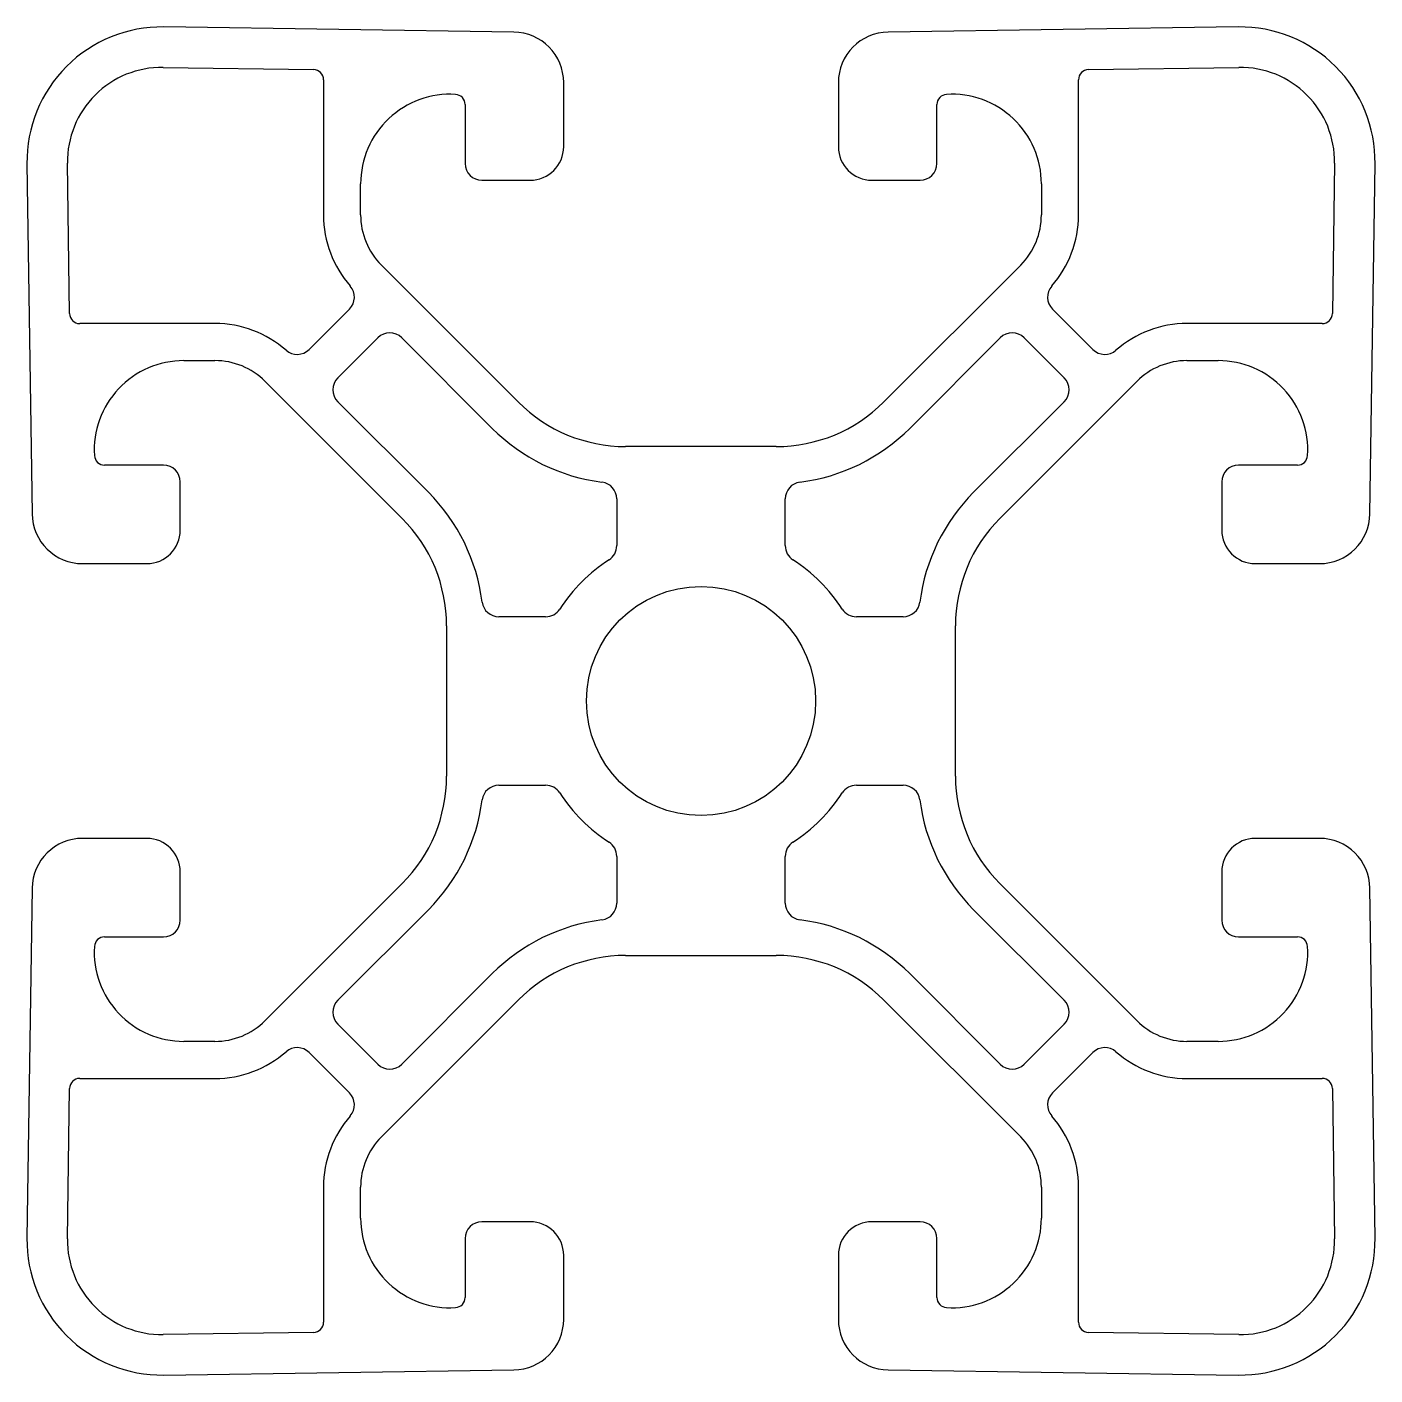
# Model space of a CAD drawing. Extents: x 2.8 to 42.8, y 2.1 to 42.1.
import ezdxf

# ---------------------------------------------------------------- set-up
doc = ezdxf.new("R2010")
doc.units = 0
doc.layers.get('0').update_dxf_attribs({"linetype": 'CONTINUOUS'})

msp = doc.modelspace()

# ---------------------------------------------------------------- linework, layer by layer
for p, q in [((17.229, 41.948), (6.84, 42.098)), ((38.725, 42.098), (28.336, 41.948)), ((6.823, 40.898), (11.287, 40.833)), ((34.278, 40.833), (38.742, 40.898)), ((11.583, 40.533), (11.583, 36.519)), ((18.708, 38.548), (18.708, 40.448)), ((26.858, 40.448), (26.858, 38.548)), ((33.983, 36.519), (33.983, 40.533)), ((15.783, 39.798), (15.783, 38.048)), ((29.783, 38.048), (29.783, 39.798)), ((2.783, 38.04), (2.933, 27.651)), ((4.047, 33.594), (3.983, 38.058)), ((41.583, 38.058), (41.518, 33.594)), ((42.633, 27.651), (42.782, 38.04)), ((12.683, 36.519), (12.683, 37.442)), ((16.283, 37.548), (17.708, 37.548)), ((27.858, 37.548), (29.283, 37.548)), ((32.883, 37.442), (32.883, 36.519)), ((17.365, 30.966), (13.298, 35.034)), ((32.268, 35.034), (28.2, 30.966)), ((12.352, 33.729), (11.152, 32.529)), ((34.413, 32.529), (33.214, 33.729)), ((8.362, 33.298), (4.347, 33.298)), ((41.218, 33.298), (37.203, 33.298)), ((12.006, 31.686), (13.194, 32.874)), ((13.902, 32.874), (16.588, 30.188)), ((28.978, 30.188), (31.664, 32.874)), ((32.371, 32.874), (33.559, 31.686)), ((7.439, 32.198), (8.362, 32.198)), ((37.203, 32.198), (38.127, 32.198)), ((9.847, 31.583), (13.915, 27.515)), ((31.651, 27.515), (35.718, 31.583)), ((14.693, 28.293), (12.006, 30.979)), ((33.559, 30.979), (30.873, 28.293)), ((25.018, 29.648), (20.547, 29.648)), ((6.833, 29.098), (5.083, 29.098)), ((40.483, 29.098), (38.733, 29.098)), ((7.333, 27.173), (7.333, 28.598)), ((38.233, 28.598), (38.233, 27.173)), ((20.283, 28.096), (20.283, 26.708)), ((25.283, 26.708), (25.283, 28.096)), ((4.433, 26.173), (6.333, 26.173)), ((39.233, 26.173), (41.133, 26.173)), ((18.173, 24.598), (16.785, 24.598)), ((28.781, 24.598), (27.393, 24.598)), ((15.233, 24.333), (15.233, 19.863)), ((30.333, 19.863), (30.333, 24.333)), ((16.785, 19.598), (18.173, 19.598)), ((27.393, 19.598), (28.781, 19.598)), ((6.333, 18.023), (4.433, 18.023)), ((41.133, 18.023), (39.233, 18.023)), ((20.283, 17.488), (20.283, 16.1)), ((25.283, 16.1), (25.283, 17.488)), ((7.333, 15.598), (7.333, 17.023)), ((38.233, 17.023), (38.233, 15.598)), ((2.933, 16.545), (2.783, 6.156)), ((13.915, 16.681), (9.847, 12.613)), ((35.718, 12.613), (31.651, 16.681)), ((42.782, 6.156), (42.633, 16.545)), ((12.006, 13.217), (14.693, 15.903)), ((30.873, 15.903), (33.559, 13.217)), ((5.083, 15.098), (6.833, 15.098)), ((38.733, 15.098), (40.483, 15.098)), ((20.547, 14.548), (25.018, 14.548)), ((16.588, 14.008), (13.902, 11.322)), ((31.664, 11.322), (28.978, 14.008)), ((13.298, 9.162), (17.365, 13.23)), ((28.2, 13.23), (32.268, 9.162)), ((13.194, 11.322), (12.006, 12.51)), ((33.559, 12.51), (32.371, 11.322)), ((8.362, 11.998), (7.439, 11.998)), ((11.152, 11.667), (12.352, 10.467)), ((33.214, 10.467), (34.413, 11.667)), ((38.127, 11.998), (37.203, 11.998)), ((4.347, 10.898), (8.362, 10.898)), ((37.203, 10.898), (41.218, 10.898)), ((3.983, 6.138), (4.047, 10.602)), ((41.518, 10.602), (41.583, 6.138)), ((11.583, 7.677), (11.583, 3.663)), ((12.683, 6.754), (12.683, 7.677)), ((32.883, 7.677), (32.883, 6.754)), ((33.983, 3.663), (33.983, 7.677)), ((17.708, 6.648), (16.283, 6.648)), ((29.283, 6.648), (27.858, 6.648)), ((15.783, 6.148), (15.783, 4.398)), ((29.783, 4.398), (29.783, 6.148)), ((18.708, 3.748), (18.708, 5.648)), ((26.858, 5.648), (26.858, 3.748)), ((11.287, 3.363), (6.823, 3.298)), ((38.742, 3.298), (34.278, 3.363)), ((6.84, 2.098), (17.229, 2.248)), ((28.336, 2.248), (38.725, 2.098))]:
    msp.add_line(p, q)
msp.add_circle((22.783, 22.098), 3.4)
for centre, radius, start, end in [((6.783, 38.098), 4, 89.1742, 180.8258), ((38.783, 38.098), 4, 359.1742, 90.8258), ((17.208, 40.448), 1.5, 0, 89.1742), ((28.358, 40.448), 1.5, 90.8258, 180), ((6.783, 38.098), 2.8, 89.1742, 180.8258), ((11.283, 40.533), 0.3, 0, 89.1742), ((34.283, 40.533), 0.3, 90.8258, 180), ((38.783, 38.098), 2.8, 359.1742, 90.8258), ((15.343, 37.442), 2.66, 86.5991, 180), ((15.483, 39.798), 0.3, 0, 86.5991), ((30.083, 39.798), 0.3, 93.4009, 180), ((30.223, 37.442), 2.66, 360, 93.4009), ((17.708, 38.548), 1, 270, 0), ((27.858, 38.548), 1, 180, 270), ((16.283, 38.048), 0.5, 180, 270), ((29.283, 38.048), 0.5, 270, 0), ((14.783, 36.519), 3.2, 180, 221.1833), ((14.783, 36.519), 2.1, 180, 225), ((30.783, 36.519), 2.1, 315, 0), ((30.783, 36.519), 3.2, 318.8167, 0), ((11.998, 34.082), 0.5, 315, 41.1833), ((33.567, 34.082), 0.5, 138.8167, 225), ((4.347, 33.598), 0.3, 180.8258, 270), ((8.362, 30.098), 3.2, 48.8167, 90), ((37.203, 30.098), 3.2, 90, 131.1833), ((41.218, 33.598), 0.3, 270, 359.1742), ((13.548, 32.521), 0.5, 45, 135), ((32.018, 32.521), 0.5, 45, 135), ((10.799, 32.883), 0.5, 228.8167, 315), ((34.767, 32.883), 0.5, 225, 311.1833), ((7.439, 29.538), 2.66, 90, 183.4009), ((8.362, 30.098), 2.1, 45, 90), ((37.203, 30.098), 2.1, 90, 135), ((38.127, 29.538), 2.66, 356.5991, 90), ((12.36, 31.333), 0.5, 135, 225), ((33.206, 31.333), 0.5, 315, 45), ((20.547, 34.148), 4.5, 225, 270), ((25.018, 34.148), 4.5, 270, 315), ((20.547, 34.148), 5.6, 225, 262.799), ((25.018, 34.148), 5.6, 277.201, 315), ((5.083, 29.398), 0.3, 183.4009, 270), ((40.483, 29.398), 0.3, 270, 356.5991), ((6.833, 28.598), 0.5, 0, 90), ((38.733, 28.598), 0.5, 90, 180), ((19.783, 28.096), 0.5, 0, 82.799), ((25.783, 28.096), 0.5, 97.201, 180), ((10.733, 24.333), 5.6, 7.201, 45), ((34.833, 24.333), 5.6, 135, 172.799), ((4.433, 27.673), 1.5, 180.8258, 270), ((41.133, 27.673), 1.5, 270, 359.1742), ((10.733, 24.333), 4.5, 0, 45), ((34.833, 24.333), 4.5, 135, 180), ((6.333, 27.173), 1, 270, 0), ((39.233, 27.173), 1, 180, 270), ((19.783, 26.708), 0.5, 303.0557, 360), ((25.783, 26.708), 0.5, 180, 236.9443), ((22.783, 22.098), 5, 123.0557, 146.9443), ((22.783, 22.098), 5, 33.0557, 56.9443), ((16.785, 25.098), 0.5, 187.201, 270), ((18.173, 25.098), 0.5, 270, 326.9443), ((27.393, 25.098), 0.5, 213.0557, 270), ((28.781, 25.098), 0.5, 270, 352.799), ((10.733, 19.863), 4.5, 315, 0), ((34.833, 19.863), 4.5, 180, 225), ((16.785, 19.098), 0.5, 90, 172.799), ((18.173, 19.098), 0.5, 33.0557, 90), ((22.783, 22.098), 5, 213.0557, 236.9443), ((22.783, 22.098), 5, 303.0557, 326.9443), ((27.393, 19.098), 0.5, 90, 146.9443), ((28.781, 19.098), 0.5, 7.201, 90), ((10.733, 19.863), 5.6, 315, 352.799), ((34.833, 19.863), 5.6, 187.201, 225), ((4.433, 16.523), 1.5, 90, 179.1742), ((6.333, 17.023), 1, 0, 90), ((39.233, 17.023), 1, 90, 180), ((41.133, 16.523), 1.5, 0.8258, 90), ((19.783, 17.488), 0.5, 0, 56.9443), ((25.783, 17.488), 0.5, 123.0557, 180), ((19.783, 16.1), 0.5, 277.201, 360), ((25.783, 16.1), 0.5, 180, 262.799), ((20.547, 10.048), 5.6, 97.201, 135), ((25.018, 10.048), 5.6, 45, 82.799), ((6.833, 15.598), 0.5, 270, 0), ((38.733, 15.598), 0.5, 180, 270), ((7.439, 14.658), 2.66, 176.5991, 270), ((5.083, 14.798), 0.3, 90, 176.5991), ((38.127, 14.658), 2.66, 270, 3.4009), ((40.483, 14.798), 0.3, 3.4009, 90), ((20.547, 10.048), 4.5, 90, 135), ((25.018, 10.048), 4.5, 45, 90), ((12.36, 12.863), 0.5, 135, 225), ((33.206, 12.863), 0.5, 315, 45), ((8.362, 14.098), 2.1, 270, 315), ((37.203, 14.098), 2.1, 225, 270), ((8.362, 14.098), 3.2, 270, 311.1833), ((10.799, 11.313), 0.5, 45, 131.1833), ((34.767, 11.313), 0.5, 48.8167, 135), ((37.203, 14.098), 3.2, 228.8167, 270), ((13.548, 11.675), 0.5, 225, 315), ((32.018, 11.675), 0.5, 225, 315), ((4.347, 10.598), 0.3, 90, 179.1742), ((41.218, 10.598), 0.3, 0.8258, 90), ((11.998, 10.114), 0.5, 318.8167, 45), ((33.567, 10.114), 0.5, 135, 221.1833), ((14.783, 7.677), 3.2, 138.8167, 180), ((30.783, 7.677), 3.2, 0, 41.1833), ((14.783, 7.677), 2.1, 135, 180), ((30.783, 7.677), 2.1, 0, 45), ((15.343, 6.754), 2.66, 180, 273.4009), ((16.283, 6.148), 0.5, 90, 180), ((17.708, 5.648), 1, 0, 90), ((27.858, 5.648), 1, 90, 180), ((29.283, 6.148), 0.5, 0, 90), ((30.223, 6.754), 2.66, 266.5991, 0), ((6.783, 6.098), 4, 179.1742, 270.8258), ((6.783, 6.098), 2.8, 179.1742, 270.8258), ((38.783, 6.098), 4, 269.1742, 0.8258), ((38.783, 6.098), 2.8, 269.1742, 0.8258), ((15.483, 4.398), 0.3, 273.4009, 0), ((30.083, 4.398), 0.3, 180, 266.5991), ((11.283, 3.663), 0.3, 270.8258, 0), ((17.208, 3.748), 1.5, 270.8258, 360), ((28.358, 3.748), 1.5, 180, 269.1742), ((34.283, 3.663), 0.3, 180, 269.1742)]:
    msp.add_arc(centre, radius, start, end)

doc.saveas('drawing.dxf')
